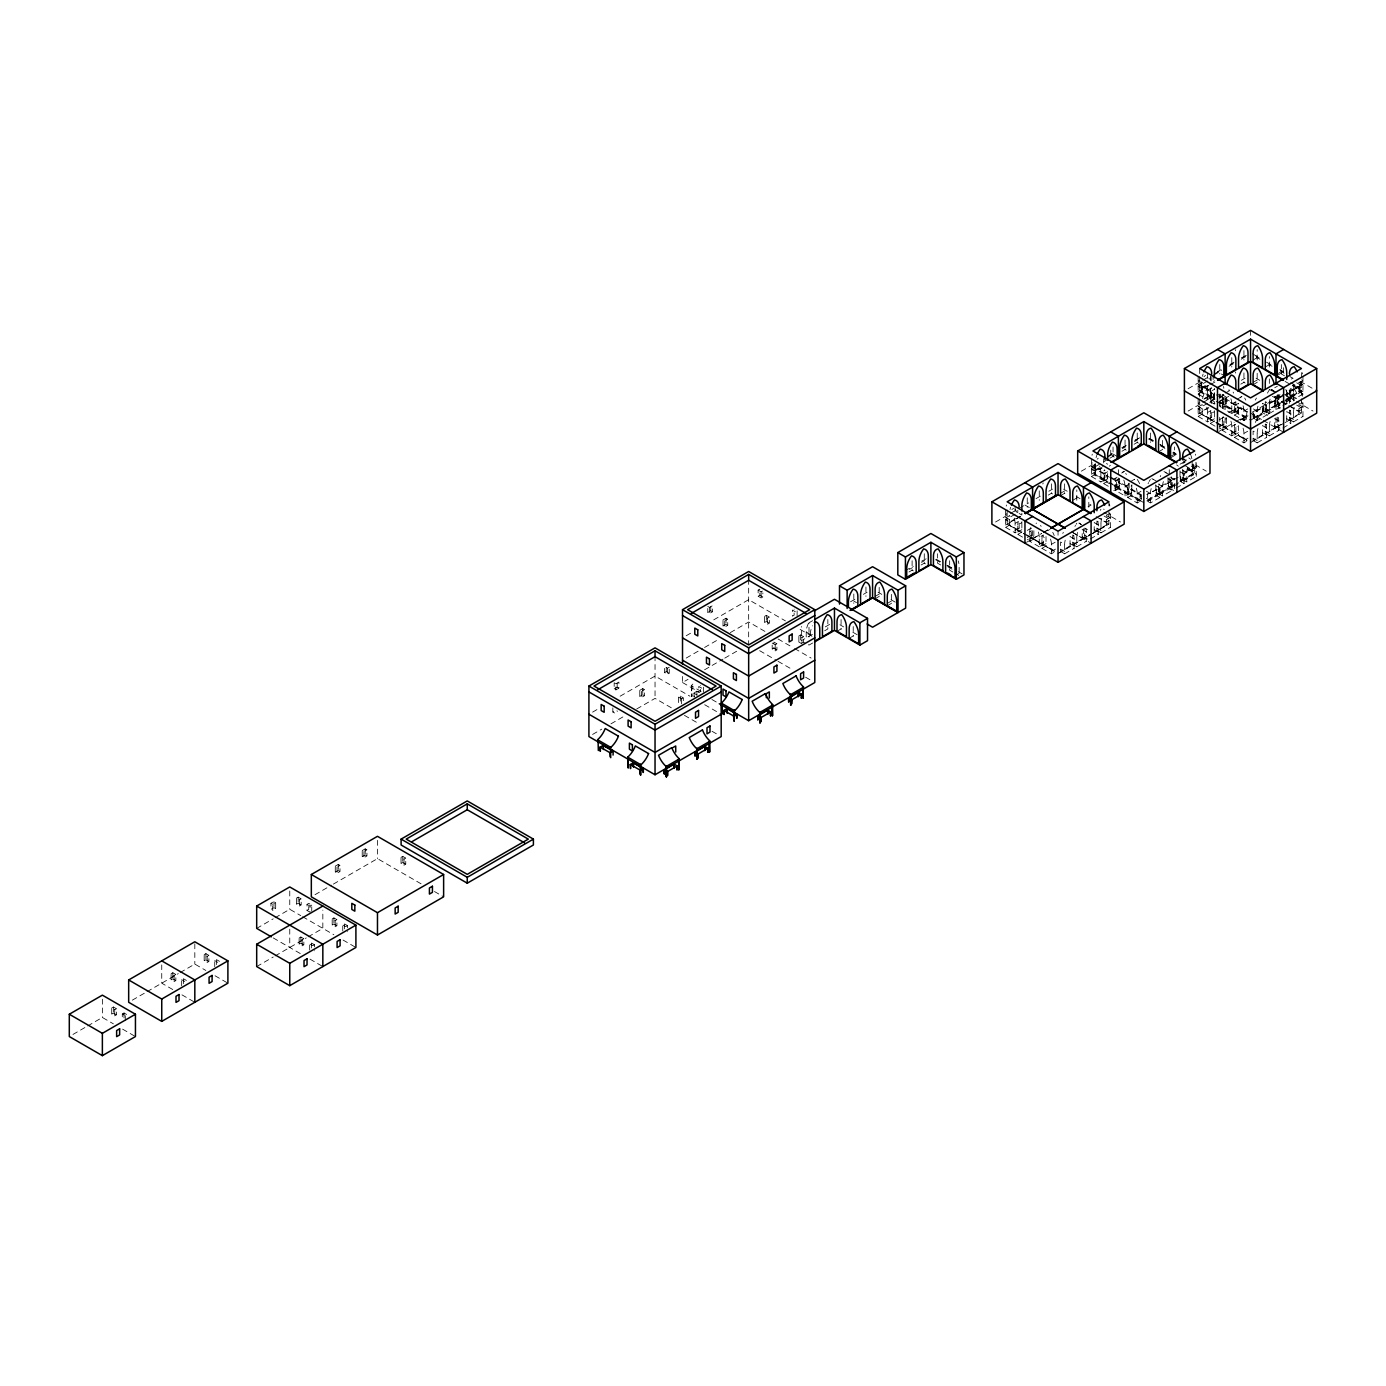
<?xml version="1.0" encoding="UTF-8"?>
<svg xmlns="http://www.w3.org/2000/svg" width="1386" height="1386" viewBox="0 0 1386 1386"><rect width="100%" height="100%" fill="white"/><g stroke="black" fill="none" stroke-linecap="round" stroke-linejoin="round"><path stroke-width="0.75" stroke-dasharray="5 3.75" d="M691.423 685.897L691.926 696.482L691.926 685.81M707.778 606.427L709.511 607.414L712.508 605.682L712.508 611.798L709.511 613.53L707.778 612.525L707.778 608.454M707.778 612.525L710.793 610.793L712.508 611.798M762.854 596.95L761.122 597.955L758.125 596.223L758.125 590.107L759.857 589.102L759.857 595.218L762.854 596.95L762.854 592.879M758.125 590.107L761.122 591.839L762.854 590.834M686.191 635.758L693.537 631.514M713.755 619.837L748.665 599.688L785.412 620.893M758.125 596.223L759.857 595.218M723.007 619.958L726.004 618.225L727.737 619.23L727.737 625.329L724.739 627.061L723.007 626.074L723.007 619.958L724.739 620.963L727.737 619.23M615.904 683.8L618.901 682.068L618.901 688.166L615.904 689.899L614.171 688.911L614.171 682.796L615.904 683.8L615.904 689.899M614.171 688.911L617.168 687.179L618.901 688.166M723.007 626.074L726.004 624.341L727.737 625.329M669.247 669.247L669.247 673.319L667.515 674.324L664.518 672.591L664.518 666.475L667.515 668.208L669.247 667.22M592.584 712.127L598.094 708.939M620.131 696.205L655.041 676.056L689.951 696.205M686.191 658.073L702.719 648.527M704.573 647.47L719.265 638.981M730.283 632.622L748.665 622.002L765.193 631.548M664.518 672.591L666.233 671.586L669.247 673.319M764.604 616.354L766.337 615.349L769.334 617.082L769.334 623.198L767.601 624.202L764.604 622.47L764.604 616.354L767.601 618.087L769.334 617.082M275.675 908.644L273.96 907.657L270.946 909.389L270.946 903.274L273.96 901.541L275.675 902.546L275.675 908.644L272.678 910.377L272.678 904.278L275.675 902.546M335.273 866.146L338.271 864.414L340.003 865.401L340.003 871.517L337.006 873.249L335.273 872.244L335.273 866.146L337.006 867.134L340.003 865.401M362.214 850.588L365.211 848.856L366.944 849.843L366.944 855.959L363.946 857.691L362.214 856.687L362.214 850.588L363.946 851.576L366.944 849.843M639.778 690.332L642.775 688.599L644.507 689.604L644.507 695.703L641.51 697.435L639.778 696.448L639.778 690.332L641.51 691.337L644.507 689.604M764.604 622.47L766.337 621.465L769.334 623.198M335.273 872.244L338.271 870.512L340.003 871.517M362.214 856.687L365.211 854.954L366.944 855.959M612.837 707.917L612.837 712.006L615.834 710.273L617.567 711.261M639.778 696.448L642.775 694.715L644.507 695.703M296.448 898.145L298.181 897.158L301.178 898.89L301.178 904.989L299.445 905.994L296.448 904.261L296.448 898.145L299.445 899.878L301.178 898.89M111.729 1008.003L113.461 1007.016L116.459 1008.748L116.459 1014.847L114.726 1015.851L111.729 1014.119L111.729 1008.003L114.726 1009.736L116.459 1008.748M171.102 973.717L172.834 972.729L175.849 974.462L175.849 980.578L174.116 981.565L171.102 979.833L171.102 973.717L174.116 975.467L175.849 974.462M204.175 954.625L205.908 953.637L208.905 955.37L208.905 961.468L207.19 962.473L204.175 960.741L204.175 954.625L207.19 956.357L208.905 955.37M1188.097 388.738L1200.952 381.306M1202.788 380.249L1208.297 377.061M1221.153 369.646L1217.48 371.76L1225.12 376.178M1230.352 364.345L1234.025 362.214M1241.371 357.969L1245.044 355.856M1214.69 373.683L1220.997 370.027M1229.85 364.916L1233.003 363.097M1242.012 357.9L1246.742 355.162M296.448 904.261L298.181 903.256L301.178 904.989M1213.876 375.034L1221.759 370.478M1229.035 366.268L1233.765 363.548M1241.198 359.251L1245.927 356.514M72.973 1034.441L85.828 1027.009M87.665 1025.952L102.373 1017.463L113.392 1023.838M132.346 1000.155L145.218 992.74M147.055 991.666L178.292 973.63M180.128 972.574L194.82 964.084L205.838 970.46M256.687 928.377L273.233 918.831M275.069 917.757L289.761 909.285L300.779 915.644M315.003 894.698L331.549 885.152M333.385 884.095L377.477 858.627L421.569 884.095M592.584 734.441L601.767 729.14M610.949 723.838L625.64 715.349M636.676 708.991L655.041 698.388L671.586 707.934M682.518 676.437L682.518 682.518L688.028 679.331M704.573 669.784L722.938 659.182M724.774 658.125L737.629 650.692M1207.622 380.994L1198.145 386.451L1202.216 388.808L1208.54 385.152M111.729 1014.119L113.461 1013.114L116.459 1014.847M171.102 979.833L172.834 978.845L175.849 980.578M204.175 960.741L205.908 959.736L208.905 961.468M1200.952 388.063L1207.258 384.424M307.016 904.365L310.014 906.097L310.014 912.213L307.016 910.481L307.016 904.365L308.731 903.377L311.746 905.11L311.746 911.208M1201.714 388.513L1211.173 383.038M1198.145 391.736L1208.765 385.62M1210.584 384.563L1216.024 381.41M1253.1 360.014L1257.171 357.657M122.297 1013.98L124.03 1012.975L127.027 1014.708L125.294 1015.713L122.297 1013.98L122.297 1020.096M181.67 985.81L181.67 979.694L183.402 978.707L186.4 980.439M214.743 966.718L214.743 960.602L216.476 959.614L219.473 961.347M310.014 906.097L311.746 905.11M1198.145 394.092L1202.216 391.736L1211.693 397.21L1207.622 399.549L1198.145 394.092L1198.145 377.027M1207.622 390.124L1211.693 387.768L1211.693 403.309L1207.622 400.97L1207.622 390.124A14.466 8.351 60 0 0 1206.738 384.823M307.016 910.481L308.731 909.476L308.731 903.377M401.022 857.362L402.754 856.357L405.751 858.09L405.751 864.206L404.019 865.193L401.022 863.461L401.022 857.362L404.019 859.095L405.751 858.09M680.318 696.101L680.318 702.217L678.586 703.222L678.586 697.106L680.318 696.101L683.315 697.834L683.315 703.949M812.646 620.685L809.008 622.782L809.008 636.988M1215.037 399.029L1210.307 401.749L1210.307 391.684L1214.379 389.327A14.466 8.351 60 0 1 1214.413 388.357M678.586 697.106L681.583 698.839L683.315 697.834M772.193 643.052L775.207 644.785L776.922 643.797L776.922 649.895L775.207 650.9L772.193 649.168L772.193 645.096M850.536 601.784L856.046 598.596M863.391 594.351L867.064 592.238M905.162 570.668L913.339 566.25M921.707 561.122L927.078 558.315M693.762 693.156L696.898 691.216L700.294 693.295M694.022 693.295L694.161 697.089L693.762 693.035L697.158 695.114M909.372 569.421L912.525 567.602M921.517 562.387L924.687 560.568M1204.243 398.977L1206.946 397.418A14.466 8.351 60 0 1 1209.476 401.507M1207.622 397.21L1211.693 394.854M401.022 863.461L402.754 862.473L405.751 864.206M772.193 649.168L773.925 648.163L776.922 649.895M1081.357 471.171L1092.376 464.795M1110.758 450.138L1110.758 454.192L1114.431 452.079M1121.776 447.834L1125.449 445.703M1134.649 440.401L1138.322 438.288M1107.951 456.098L1114.275 452.46M1123.128 447.349L1126.281 445.53M1135.273 440.332L1140.02 437.595M908.956 572.002L912.109 570.183L916.181 572.522M921.118 564.986L924.271 563.166L928.343 565.505M995.564 522.002L1008.419 514.587M1010.255 513.513L1017.601 509.286M1019.455 508.212L1028.637 502.91M1035.983 498.665L1041.492 495.495M1048.838 491.25L1052.511 489.119M1107.137 457.449L1113.46 453.811M1122.313 448.7L1125.467 446.881M1134.458 441.684L1137.611 439.864M798.873 635.966L800.606 634.961L803.603 636.694L803.603 642.809L800.606 641.077L798.873 642.065L798.873 635.966L801.87 637.699L803.603 636.694M1095.494 464.743L1091.423 467.099A14.466 8.351 60 0 1 1092.307 462.803M1188.097 411.07L1200.952 403.638M1202.788 402.581L1213.807 396.205M1241.371 380.301L1245.044 378.187M1210.307 398.77L1214.379 396.413M1265.262 367.03L1269.333 364.691M1099.306 464.327L1091.423 468.884L1095.494 471.24L1101.801 467.584M1108.315 459.13L1103.585 461.867L1107.657 464.206M1109.891 458.212L1113.045 456.392L1117.116 458.749M1121.898 451.282L1125.051 449.462L1129.122 451.819M1134.06 444.265L1137.213 442.446L1141.284 444.802M1214.379 398.77L1210.307 401.108L1215.037 403.846M1015.089 514.258L1005.63 519.715L1009.701 522.072L1016.007 518.433M1048.266 495.114L1051.42 493.277L1055.491 495.634M1207.622 403.309L1198.145 408.783L1202.216 411.122L1208.54 407.484M1225.467 393L1231.79 389.362M1240.782 384.165L1243.935 382.345L1248.006 384.684M1219.784 397.141L1223.838 394.802L1223.838 404.227L1219.784 406.583L1219.784 397.141A14.466 8.351 60 0 0 1219.628 395.097M875.12 596.396L879.192 594.04M1094.212 470.495L1100.536 466.857M1094.975 470.945L1102.875 466.389M812.404 634.338L801.385 640.696L801.385 626.489M825.276 626.905L830.786 623.717M875.12 598.752L879.192 596.396L879.192 586.971M1091.423 474.168L1102.026 468.052M1231.79 413.513L1222.313 408.038L1222.313 398.614L1226.385 396.257L1226.385 405.7L1235.862 411.157L1235.862 401.732L1231.79 404.071L1231.79 413.513L1235.862 411.157M1014.413 519.819L1007.154 524.012L1021.69 532.519M1016.233 518.762L1023.509 514.57M1219.108 401.368L1223.838 398.648L1219.784 396.292L1219.784 393.936L1223.838 396.292M1005.63 525.017L1014.413 519.923M1016.233 518.884L1023.509 514.691M1060.567 493.277L1064.639 490.939M1198.145 414.067L1208.765 407.813M1219.663 401.645L1228.758 396.275M1253.1 382.345L1257.171 379.989M1091.423 459.459L1091.423 476.524L1095.494 474.168L1104.954 479.643L1104.954 470.2A14.466 8.351 60 0 0 1104.919 469.196M824.687 630.769L827.84 628.949L827.84 619.525M1235.342 404.989L1225.12 399.965L1235.342 404.989L1235.342 411.451M1005.63 510.291L1005.63 527.356L1009.701 525.017L1019.16 530.474L1019.16 521.049L1015.089 523.388L1015.089 532.83L1019.16 530.474M1060.567 495.634L1064.639 493.277L1067.792 495.114M1104.954 479.643L1100.882 481.981L1100.882 472.557L1104.954 470.2M1198.145 399.341L1198.145 416.424L1202.216 414.067L1211.693 419.525L1211.693 410.1L1207.622 412.456L1207.622 421.881L1211.693 419.525M1253.1 384.684L1257.171 382.345L1257.171 372.903M1219.784 404.227L1223.838 401.871M299.116 938.01L300.849 937.005L303.846 938.738L303.846 944.854L302.131 945.841L299.116 944.109L299.116 938.01L302.131 939.743L303.846 938.738M332.19 918.918L333.922 917.913L336.919 919.646L336.919 925.761L335.187 926.749L332.19 925.016L332.19 918.918L335.187 920.65L336.919 919.646M1108.315 486.278L1103.585 483.541L1104.451 473.458L1104.451 479.92M1107.657 471.76L1103.585 474.116A14.466 8.351 60 0 1 1104.469 469.819M1222.313 405.7L1226.385 403.343M1277.268 373.96L1281.34 371.621M812.646 643L809.008 645.096L804.434 642.463M1022.522 537.11L1017.792 534.372L1017.792 524.947L1021.863 522.591A14.466 8.351 60 0 1 1021.898 521.638M1215.037 426.16L1210.307 423.44L1210.307 413.998L1214.379 411.659A14.466 8.351 60 0 1 1214.413 410.689M1222.071 407.311L1225.12 405.544M1277.528 375.294L1283.627 371.76L1279.954 369.646M1237.248 399.151L1241.319 396.812M1222.313 408.038L1226.385 405.7M1109.528 483.749L1106.374 481.93L1107.137 475.017L1107.137 481.479M837.005 631.288L841.077 628.949L844.23 630.769M256.687 966.562L273.233 957.016M275.069 955.959L306.289 937.924M308.125 936.849L322.834 928.377L322.834 910.1M1100.882 479.643L1104.954 477.286M887.283 603.412L891.354 601.056M1015.089 530.474L1019.16 528.118M299.116 944.109L300.849 943.121L303.846 944.854M332.19 925.016L333.922 924.029L336.919 925.761M1207.622 419.525L1211.693 417.186M887.283 605.769L891.354 603.412L891.354 593.988M1103.585 481.185L1107.657 478.846M1017.792 532.033L1021.863 529.677M1072.729 500.311L1076.801 497.955M1210.307 421.084L1214.379 418.728M1103.585 483.541L1107.657 481.185L1112.386 483.922M1121.672 473.042L1124.392 471.465A14.466 8.351 60 0 0 1121.361 473.146M1158.523 451.819L1162.594 449.462L1162.594 440.038M1237.282 406.982L1247.504 412.006L1237.282 406.982L1237.282 413.444L1246.742 418.918L1246.742 412.456M1017.792 534.372L1021.863 532.033L1021.863 522.591M1114.396 478.794L1117.116 477.217M1210.307 423.44L1214.379 421.084L1214.379 411.659M1231.79 411.157L1235.862 408.801M309.684 950.086L309.684 943.987L311.417 942.982L314.414 944.715L314.414 950.831M342.758 930.994L342.758 924.895L344.49 923.89L347.488 925.623L347.488 931.738M1027.251 530.422L1031.323 528.066L1031.323 537.491L1027.251 539.847M1219.784 419.473L1223.838 417.117L1223.838 426.541L1219.784 428.898L1219.784 419.473A14.466 8.351 60 0 0 1219.628 417.429M1274.722 387.751L1277.442 386.174M1129.088 483.142A14.466 8.351 60 0 1 1129.122 484.164L1129.122 493.589L1125.051 495.945L1115.591 490.471L1115.591 481.046L1119.663 478.69A14.466 8.351 60 0 1 1119.697 477.72M1234.476 412.716L1238.547 410.36M314.414 944.715L312.682 945.72L309.684 943.987M347.488 925.623L345.755 926.628L342.758 924.895M1039.257 546.777L1029.798 541.32L1029.798 531.877L1033.869 529.539L1033.869 538.963L1043.329 544.421L1043.329 534.996L1039.257 537.352L1039.257 546.777L1043.329 544.421M1231.79 435.828L1231.79 426.403L1235.862 424.047L1235.862 433.489L1231.79 435.828L1222.313 430.37L1222.313 420.946L1226.385 418.589A14.466 8.351 60 0 1 1226.419 417.619M955.058 575.64L959.129 573.284M1234.476 415.072L1238.547 412.716L1248.006 418.174L1243.935 420.53L1234.476 415.072L1234.58 405.422M1128.62 493.884L1128.62 487.422L1119.143 481.947L1118.381 482.397L1127.857 487.855L1127.857 494.317L1118.381 488.86L1118.381 477.824M849.15 638.322L853.222 635.966L856.375 637.785M1114.396 485.88L1117.116 484.303M1243.935 420.53L1243.935 411.105L1248.006 408.749M1027.251 537.491L1031.323 535.135M1219.784 426.541L1223.838 424.203M1114.396 488.219L1117.116 486.659L1117.116 479.002M1115.591 488.132L1119.663 485.776M1170.546 456.392L1174.6 454.054L1174.6 446.968M1274.722 397.176L1278.793 394.819M1029.798 538.963L1033.869 536.607M1113.807 490.627L1118.381 487.976M1170.789 457.726L1176.905 454.192L1173.232 452.079M1222.313 428.014L1226.385 425.675M1277.268 396.292L1279.988 394.733M1115.591 490.471L1119.663 488.132L1129.122 493.589M1130.508 481.583L1134.58 479.244A14.466 8.351 60 0 0 1134.025 479.66M1032.587 538.704L1041.683 533.454M1043.485 532.397L1050.761 528.205M1026.489 542.342L1041.683 533.575M1043.485 532.519L1050.761 528.326M1088.045 506.791L1091.094 505.041L1087.421 502.91M1219.004 431.392L1234.198 422.505M1236.017 421.569L1246.915 415.159M1252.372 412.127L1283.627 394.092M1029.798 541.32L1033.869 538.963M1253.602 418.468L1253.602 412.006L1263.841 406.982L1263.841 413.444L1254.382 418.918L1254.382 412.456L1263.841 406.982M1257.171 420.53L1257.171 411.105L1253.1 408.749L1253.1 418.174L1257.171 420.53L1266.631 415.072L1266.527 405.422L1276.004 399.965L1265.764 404.989L1265.764 411.451M1284.094 394.421L1277.771 398.059L1277.771 404.521M1125.051 495.945L1125.051 486.503L1129.122 484.164M1222.313 430.37L1226.385 428.014L1235.862 433.489M1240.574 419.958L1243.277 418.381A14.466 8.351 60 0 1 1245.252 421.413M1279.988 397.072L1277.268 398.648L1280.421 400.467M1298.232 386.659A14.466 8.351 60 0 0 1293.502 393.884L1289.43 396.24A14.466 8.351 60 0 1 1294.16 389.016L1298.232 386.659A14.466 8.351 60 0 1 1302.649 396.24M1243.935 418.174L1248.006 415.835M1298.89 386.451L1302.961 384.095M1283.28 395.772L1278.533 398.492L1278.533 404.955L1283.28 402.235M1284.857 394.854L1288.01 393.035L1288.01 399.497L1284.857 401.316M1137.213 502.962L1137.213 493.52L1141.284 491.181L1141.284 500.606L1137.213 502.962L1127.754 497.487L1127.754 488.063L1131.825 485.706A14.466 8.351 60 0 1 1131.86 484.753M1041.96 548.336L1046.014 545.98L1055.491 551.455L1051.42 553.794L1041.96 548.336L1041.96 538.911L1044.663 537.335M1234.476 437.387L1238.547 435.031L1248.006 440.505L1243.935 442.844L1234.476 437.387L1234.476 427.962L1237.196 426.386M1253.1 418.174L1262.559 412.716L1266.631 415.072M1265.262 411.157L1269.333 413.513L1269.333 404.071L1265.262 401.732L1265.262 411.157L1274.722 405.7L1278.793 408.038L1278.793 398.614A14.466 8.351 -60 0 0 1278.221 395.062M1279.988 396.361L1277.268 394.802L1277.268 404.227L1283.575 400.589M1302.961 394.092L1298.89 391.736L1289.43 397.21L1293.502 399.549L1302.961 394.092L1302.961 377.027M1130.543 489.414L1140.02 494.871L1140.02 501.334L1130.543 495.876L1131.305 488.981L1140.782 494.438L1140.782 500.9M1284.094 400.883L1250.553 420.235L1216.024 400.294M1285.082 400.294L1301.437 390.852M1125.051 493.589L1129.122 491.233M1266.527 411.885L1276.004 406.427M1290.695 397.938L1300.172 392.481L1300.172 381.6L1299.41 392.03M1039.257 544.421L1043.329 542.082M1231.79 433.489L1235.862 431.133M1286.728 401.749L1290.799 399.411M1180.006 464.206L1184.077 461.867L1184.077 459.511M1127.754 495.149L1131.825 492.792M1182.691 463.426L1185.411 461.85M1269.333 413.513L1278.793 408.038M1282.916 405.665L1290.799 401.108L1286.728 398.77M1281.998 401.368L1286.728 404.106L1289.448 402.546M1041.96 545.98L1046.014 543.624M1234.476 435.031L1238.547 432.692M1127.754 497.487L1131.825 495.149L1141.284 500.606M1051.42 553.794L1051.42 544.369L1055.491 542.013M1243.935 442.844L1243.935 433.42L1248.006 431.081M1157.102 489.414L1146.88 494.438L1157.102 489.414L1157.102 495.876L1147.643 501.334L1147.643 494.871M1169.264 477.824L1169.264 488.86L1159.805 494.317L1159.805 487.855L1169.264 482.397L1168.502 481.947L1159.043 487.422L1159.043 493.884M1174.202 478.672L1171.049 480.492L1171.049 486.954M1137.213 500.606L1141.284 498.25M1192.168 468.884L1196.239 466.528M1178.117 477.286L1171.811 480.925L1171.811 487.387L1178.117 483.749M1051.42 551.455L1055.491 549.099M1106.357 519.715L1110.429 517.376M1243.935 440.505L1248.006 438.149M1298.89 408.783L1302.961 406.427M1159.909 497.487L1155.837 495.149L1146.378 500.606L1150.449 502.962L1159.909 497.487L1159.909 488.063A14.466 8.351 -60 0 0 1159.025 483.783M1158.523 485.932L1158.523 493.589L1168 488.132L1172.071 490.471L1172.071 481.046A14.466 8.351 -60 0 0 1171.187 476.749M1170.546 479.002L1170.546 486.659L1175.276 483.922M1182.726 469.196A14.466 8.351 -60 0 0 1182.691 470.2L1182.691 479.643L1192.168 474.168L1196.239 476.524L1196.239 459.459M1146.88 500.9L1178.36 482.726M1180.162 481.687L1194.697 473.284L1194.697 465.176M1060.567 551.455L1064.639 553.794L1064.639 544.369L1060.567 542.013L1060.567 551.455L1070.044 545.98L1074.115 548.336L1074.115 538.911A14.466 8.351 -60 0 0 1073.544 535.36M1072.729 544.421L1076.801 546.777L1076.801 537.352L1072.729 534.996L1072.729 544.421L1082.189 538.963L1086.26 541.32L1086.26 531.877A14.466 8.351 -60 0 0 1085.706 528.326M1087.456 529.625L1084.736 528.066L1084.736 537.491L1091.042 533.853M1096.898 530.474L1100.969 532.83L1100.969 523.388L1096.898 521.049L1096.898 530.474L1106.357 525.017L1110.429 527.356L1110.429 510.291M1058.038 553.378L1090.73 534.494M1092.549 533.454L1108.904 524.012L1108.904 507.9M1253.1 440.505L1257.171 442.844L1257.171 433.42L1253.1 431.081L1253.1 440.505L1262.559 435.031L1266.631 437.387L1266.631 427.962A14.466 8.351 -60 0 0 1266.076 424.411M1265.262 433.489L1269.333 435.828L1269.333 426.403L1265.262 424.047L1265.262 433.489L1274.722 428.014L1278.793 430.37L1278.793 420.946A14.466 8.351 -60 0 0 1278.221 417.394M1277.268 417.117L1277.268 426.541L1283.575 422.903M1289.43 419.525L1293.502 421.881L1293.502 412.456L1289.43 410.1L1289.43 419.525L1298.89 414.067L1302.961 416.424L1302.961 399.341M1058.038 553.499L1090.73 534.615M1092.549 533.575L1108.904 524.133M1250.553 442.567L1283.263 423.562M1285.082 422.626L1301.437 413.063M1158.523 493.589L1162.594 495.945L1172.071 490.471M1176.194 488.097L1184.077 483.541L1184.077 474.116A14.466 8.351 -60 0 0 1183.194 469.819M1182.691 479.643L1186.763 481.981L1196.239 476.524M1064.639 553.794L1074.115 548.336M1076.801 546.777L1086.26 541.32M1090.384 538.929L1098.266 534.372L1098.266 524.947A14.466 8.351 -60 0 0 1097.712 521.396M1100.969 532.83L1110.429 527.356M1257.171 442.844L1266.631 437.387M1269.333 435.828L1278.793 430.37M1282.916 427.997L1290.799 423.44L1290.799 413.998A14.466 8.351 -60 0 0 1290.227 410.464M1293.502 421.881L1302.961 416.424M1252.39 353.725L1259.735 357.969M1300.172 381.306L1316.7 390.852M1255.959 356.081L1259.112 357.9M1266.527 362.196L1271.257 364.916M1280.11 370.027L1283.28 371.846M1256.773 357.432L1259.926 359.251M1268.918 364.449L1272.071 366.268M1280.924 371.379L1284.094 373.198M1289.933 376.576L1293.086 378.413M1284.493 375.797L1281.34 373.96L1281.34 364.535M1296.655 382.813L1302.961 386.451L1298.89 388.808L1292.584 385.152M1290.695 382.605L1300.172 388.063M1293.086 384.875L1299.41 388.513M1285.082 381.41L1290.539 384.563M1292.358 385.62L1302.961 391.736M1293.502 400.97L1293.502 390.124L1289.43 387.768L1289.43 403.309M1288.01 393.035L1287.247 392.584L1287.247 399.047M1289.43 394.854L1293.502 397.21M1256.062 378.187L1259.735 380.301M1285.463 395.149L1294.645 400.45M1296.482 401.524L1313.027 411.07M1286.728 396.413L1290.799 398.77M1271.967 389.795L1276.038 392.134M1271.343 389.812L1274.063 391.389M1269.333 389.362L1272.487 391.181M1286.069 399.029L1290.799 401.749L1290.695 391.476L1300.172 386.018L1289.933 391.043L1289.933 397.505M1296.655 405.128L1302.961 408.783L1298.89 411.122L1289.43 405.665M1278.793 398.614L1274.722 396.257L1274.722 405.7M1272.365 396.275L1279.624 400.589M1281.444 401.524L1286.901 404.799M1288.72 405.717L1302.961 414.067M1277.268 401.871L1279.988 403.447M1277.268 404.227L1279.988 405.786M1274.722 403.343L1278.793 405.7M1276.004 405.544L1280.577 408.194M1290.799 413.998L1286.728 411.659L1286.728 421.084L1290.799 423.44M1289.43 417.186L1293.502 419.525M1286.728 418.728L1290.799 421.084M1265.262 408.801L1269.333 411.157M1262.559 410.36L1266.631 412.716M1278.793 420.946L1274.722 418.589L1274.722 428.014M1277.268 424.203L1279.988 425.762M1226.385 397.176L1222.313 394.819L1222.313 392.481M1277.268 426.541L1279.988 428.118M1274.722 425.675L1278.793 428.014M1217.48 394.092L1246.915 411.088M1250.553 413.063L1261.468 419.473M1263.27 420.408L1283.627 432.276M1220.182 396.24L1223.336 398.059L1223.336 404.521M1202.892 386.659L1206.946 389.016A14.466 8.351 -60 0 1 1211.693 396.24L1207.622 393.884A14.466 8.351 -60 0 0 1202.892 386.659A14.466 8.351 -60 0 0 1198.717 395.149M1198.145 384.095L1202.216 386.451M1253.1 415.835L1257.171 418.174M1216.267 394.854L1222.573 398.492L1222.573 404.955L1216.267 401.316M1266.631 427.962L1262.559 425.606L1262.559 435.031M1219.108 401.49L1223.838 404.227M1199.687 390.852L1214.223 399.255M1225.12 406.427L1234.58 411.885M1210.307 399.411L1214.379 401.749M1265.262 431.133L1269.333 433.489M1211.676 402.546L1214.379 404.106L1214.379 389.327M1262.559 432.692L1266.631 435.031M1198.145 406.427L1202.216 408.783M1253.1 438.149L1257.171 440.505M1219.108 423.821L1223.838 426.541M1199.687 413.063L1214.223 421.465M1216.024 422.505L1246.915 440.35M1214.223 421.569L1199.687 413.184L1199.687 398.977M1216.024 422.626L1246.915 440.453M1198.145 416.424L1207.622 421.881M1149.341 438.288L1153.013 440.401M1160.359 444.646L1165.869 447.834M1195.269 464.795L1206.288 471.171M1149.219 438.513L1153.949 441.233M1159.805 444.611L1166.111 448.267M1173.388 452.46L1176.541 454.279M1148.457 438.946L1153.187 441.684M1160.619 445.963L1165.349 448.7M1172.625 452.91L1175.778 454.729M1183.211 459.009L1186.364 460.828M1192.168 464.743L1196.239 467.099A14.466 8.351 -60 0 0 1195.356 462.803M1191.492 466.146L1196.239 468.884L1192.168 471.24L1187.438 468.503M1185.55 465.939L1193.433 470.495M1187.941 468.208L1192.67 470.945M1187.438 469.092L1196.239 474.168M1182.691 470.2L1186.763 472.557L1186.763 481.981M1179.971 470.79A14.466 8.351 -60 0 1 1180.006 471.76L1184.077 474.116M1182.691 477.286L1186.763 479.643M1180.006 478.846L1184.077 481.185M1165.228 472.21L1169.299 474.566M1184.077 483.541L1180.006 481.185L1180.006 471.76M1170.546 477.217L1174.6 479.573L1174.6 488.998L1170.546 486.659M1167.965 477.72A14.466 8.351 -60 0 1 1168 478.69L1172.071 481.046M1170.546 484.303L1174.6 486.659M1113.045 454.054L1117.116 456.392M1168 485.776L1172.071 488.132M1110.758 454.192L1113.807 455.959M1169.264 487.976L1176.905 492.376M1153.065 479.244L1157.137 481.583M1158.523 484.164L1162.594 486.503L1162.594 495.945M1155.803 484.753A14.466 8.351 -60 0 1 1155.837 485.706L1159.909 488.063M1158.523 491.233L1162.594 493.589M1155.837 492.792L1159.909 495.149M1146.378 491.181L1150.449 493.52L1150.449 502.962M1104.451 473.458L1094.212 468.451L1103.689 473.908M1110.29 476.836L1116.614 480.492L1116.614 486.954M1091.423 466.528L1095.494 468.884M1146.378 498.25L1150.449 500.606M1106.374 475.467L1109.528 477.286M1111.104 478.187L1115.851 480.925L1115.851 487.387L1111.104 484.65M1113.963 484.84L1117.116 486.659M1143.831 502.668L1092.948 473.284L1092.948 463.149M1103.689 480.37L1094.212 474.913L1094.212 464.033M1091.423 476.524L1100.882 481.981M1063.547 489.119L1067.22 491.25M1076.402 496.552L1080.075 498.665M1103.966 512.456L1120.494 522.002M1104.122 516.077L1110.429 519.715L1106.357 522.072L1100.051 518.433M1096.187 516.666L1110.429 525.017M1098.266 524.947L1094.212 522.591L1094.212 532.033L1098.266 534.372M1096.898 528.118L1100.969 530.474M1094.212 529.677L1098.266 532.033M1078.828 523.094L1081.53 524.653M1086.26 531.877L1082.189 529.539L1082.189 538.963M1084.736 535.135L1087.456 536.711M1084.736 537.491L1087.456 539.067M1082.189 536.607L1086.26 538.963M1083.471 538.704L1070.754 531.358L1091.094 543.225M1024.964 505.041L1029.538 507.674M1074.115 538.911L1070.044 536.555L1070.044 545.98M1072.729 542.082L1076.801 544.421M1019.143 513.478L1021.863 515.055L1021.863 512.699M1070.044 543.624L1074.115 545.98M1005.63 517.376L1009.701 519.715M1060.567 549.099L1064.639 551.455M1026.593 534.753L1031.323 537.491M1021.69 532.397L1007.154 524.012L1007.154 509.927M1023.509 533.454L1054.399 551.281L1023.509 533.575M1005.63 527.356L1015.089 532.83M947.418 565.367L956.6 570.668M958.454 571.725L962.127 573.856M936.278 559.216L941.007 561.954M946.863 565.332L953.17 568.97M935.515 559.667L940.245 562.387M947.678 566.683L952.407 569.421M940.661 564.986L937.508 563.166L937.508 553.724M952.823 572.002L949.653 570.183L949.653 560.741M954.4 572.903L959.129 575.64L959.129 566.216A14.466 8.351 60 0 0 958.246 560.914M878.083 592.238L881.756 594.351M890.955 599.653L898.301 603.898M853.811 601.056L856.513 602.633M839.968 624.791L843.641 626.905M852.823 632.207L860.169 636.451M795.391 611.798L792.394 610.065L792.394 616.181L794.126 615.176L794.126 609.078M808.419 623.405A14.466 8.351 -60 0 0 806.219 631.999L810.29 634.355L810.29 637.889M800.103 629.383L814.795 637.872M798.873 642.065L801.87 643.797L801.87 637.699M778.048 638.981L792.757 647.47M794.594 648.527L811.122 658.073M776.922 643.797L773.925 642.065L773.925 648.163M759.684 650.692L776.212 660.238M778.048 661.313L792.757 669.784M805.612 677.217L811.122 680.405M701.784 688.184L698.787 686.451L698.787 692.55L700.502 691.562L700.502 685.446M701.108 691.441L691.198 685.706A17.706 10.222 -60 0 0 694.23 682.484M682.518 682.518L699.046 692.064M711.919 699.497L717.428 702.667M704.66 704.694L721.188 714.24M684.441 715.349L699.133 723.838M712.006 731.271L717.515 734.441M612.837 712.006L614.57 712.993M434.442 891.51L443.624 896.829M302.616 916.7L333.853 934.736M343.035 940.037L355.907 947.47M270.946 903.274L272.678 904.278M273.233 937.924L300.779 953.828M309.979 959.129L322.834 966.562M214.743 960.602L217.741 962.334M215.038 975.761L227.893 983.176M181.67 979.694L184.684 981.427M172.765 989.552L161.746 983.176L161.746 964.916M181.964 994.853L194.82 1002.286M122.574 1029.14L135.447 1036.555M1301.437 372.591L1301.437 413.184M1298.89 391.736L1298.89 382.311L1302.961 384.667A14.466 8.351 -60 0 0 1301.697 379.712M1298.89 414.067L1298.89 404.643L1302.961 406.982A14.466 8.351 -60 0 0 1301.697 402.027M1286.728 404.106L1286.728 389.327L1290.799 391.684A14.466 8.351 -60 0 0 1290.227 388.132A14.466 8.351 60 0 1 1290.799 392.325L1286.728 394.681A14.466 8.351 60 0 0 1285.844 389.379M1283.627 367.706L1283.627 375.831M1276.004 397.435L1276.004 409.598M1276.004 417.723L1276.004 427.876M1275.241 399.532L1275.241 405.994M1269.333 367.03L1269.333 357.605A14.466 8.351 60 0 1 1269.368 356.635M1269.333 383.472L1269.333 379.937A14.466 8.351 60 0 1 1269.368 378.967M1263.079 406.548L1263.079 413.011M1262.559 412.716L1262.559 403.291L1266.631 405.63A14.466 8.351 -60 0 0 1266.076 402.079M1257.171 360.014L1257.171 350.589A14.466 8.351 60 0 1 1257.206 349.618M1250.553 330.353L1250.553 338.461M1243.935 350.589L1243.935 360.014M1243.935 372.903L1243.935 382.345M1238.547 412.716L1238.547 403.291L1234.476 405.63A14.466 8.351 60 0 1 1235.047 402.079M1238.547 425.606L1238.547 435.031M1238.044 406.548L1238.044 413.011M1231.79 357.605L1231.79 367.03M1226.385 418.589L1226.385 428.014M1225.882 399.532L1225.882 405.994M1225.12 397.435L1225.12 409.598M1225.12 417.723L1225.12 427.876M1219.784 364.535L1219.784 373.96M1213.876 399.047L1213.876 392.584L1213.114 399.497M1213.114 374.584L1213.114 381.046M1211.173 376.576L1211.173 380.89M1211.173 397.505L1211.173 391.043L1201.714 385.568L1200.952 386.018L1210.411 391.476L1210.411 397.938L1200.952 392.481L1200.952 381.6M1210.411 376.143L1210.411 380.457M1207.622 373.336L1207.622 378.638M1202.216 391.736L1202.216 382.311L1198.145 384.667A14.466 8.351 60 0 1 1199.029 380.37M1202.216 414.067L1202.216 404.643L1198.145 406.982A14.466 8.351 60 0 1 1199.029 402.702M1201.714 382.051L1201.714 392.03M1199.687 368.537L1199.687 374.618M1199.687 376.645L1199.687 396.95M1193.433 464.033L1193.433 474.913L1183.973 480.37L1183.973 473.908L1193.433 468.451L1192.67 468L1183.211 473.458L1183.211 479.92M1192.67 464.483L1192.67 474.462M1192.168 461.798L1192.168 474.168M1183.973 458.575L1183.973 462.889M1181.27 481.93L1180.508 475.017L1180.508 481.479M1169.264 469.715L1169.264 475.796M1168.502 481.947L1168.502 488.409M1168 478.69L1168 488.132M1156.34 488.981L1156.34 495.443M1155.837 485.706L1155.837 495.149M1150.449 433.021L1150.449 442.446M1137.213 433.021L1137.213 442.446M1131.825 485.706L1131.825 495.149M1131.305 488.981L1131.305 495.443M1125.051 440.038L1125.051 449.462M1119.663 478.69L1119.663 488.132M1119.143 481.947L1119.143 488.409M1118.381 469.715L1118.381 475.796M1113.045 446.968L1113.045 456.392M1108.904 501.801L1108.904 505.855M1107.657 473.527L1107.657 481.185M1106.357 525.017L1106.357 515.575L1110.429 517.931A14.466 8.351 -60 0 0 1109.181 512.976M1103.689 458.575L1103.689 462.889M1095.494 463.565L1095.494 474.168M1094.975 464.483L1094.975 474.462M1088.807 507.241L1088.807 497.799A14.466 8.351 60 0 1 1088.842 496.846M1083.471 528.672L1083.471 538.808M1076.801 500.311L1076.801 490.869A14.466 8.351 60 0 1 1076.835 489.916M1064.639 483.853L1064.639 493.277M1058.038 531.185L1058.038 535.239M1051.42 483.853L1051.42 493.277M1046.014 536.555L1046.014 545.98M1039.257 490.869L1039.257 500.311M1032.587 530.699L1032.587 538.808M1027.251 497.799L1027.251 507.241M1017.792 510.343L1017.792 512.699M1015.089 506.6L1015.089 511.902M1009.701 525.017L1009.701 515.575L1005.63 517.931A14.466 8.351 60 0 1 1006.513 513.652M924.271 553.724L924.271 563.166M912.109 560.741L912.109 570.183M865.955 586.971L865.955 596.396M853.811 593.988L853.811 603.412M853.222 626.541L853.222 635.966M841.077 619.525L841.077 628.949M806.219 631.999L806.219 639.085M800.606 634.961L800.606 641.077M797.123 610.81L797.123 616.909M775.207 644.785L775.207 650.9M767.601 618.087L767.601 624.202M766.337 615.349L766.337 621.465M761.122 591.839L761.122 597.955M748.665 579.383L748.665 644.334M726.004 618.225L726.004 624.341M724.739 620.963L724.739 627.061M710.793 606.721L710.793 610.793M709.511 607.414L709.511 613.53M703.516 687.179L703.516 693.295M696.898 691.216L696.898 695.218M691.683 685.672L691.683 696.621M681.583 698.839L681.583 704.954M667.515 668.208L667.515 674.324M666.233 667.515L666.233 671.586M655.041 655.769L655.041 698.388M642.775 688.599L642.775 694.715M641.51 691.337L641.51 697.435M617.168 683.107L617.168 687.179M404.019 859.095L404.019 865.193M402.754 856.357L402.754 862.473M377.477 840.366L377.477 858.627M365.211 848.856L365.211 854.954M363.946 851.576L363.946 857.691M344.49 923.89L344.49 930.006M338.271 864.414L338.271 870.512M337.006 867.134L337.006 873.249M335.187 920.65L335.187 926.749M333.922 917.913L333.922 924.029M311.417 942.982L311.417 949.098M302.131 939.743L302.131 945.841M300.849 937.005L300.849 943.121M299.445 899.878L299.445 905.994M298.181 897.158L298.181 903.256M289.761 891.007L289.761 909.285M289.761 929.192L289.761 947.47M273.96 901.541L273.96 907.657M216.476 959.614L216.476 965.713M207.19 956.357L207.19 962.473M205.908 953.637L205.908 959.736M194.82 943.797L194.82 964.084M183.402 978.707L183.402 984.805M174.116 975.467L174.116 981.565M172.834 972.729L172.834 978.845M125.294 1015.713L125.294 1021.828M124.03 1012.975L124.03 1019.091M114.726 1009.736L114.726 1015.851M113.461 1007.016L113.461 1013.114M102.373 999.202L102.373 1017.463M1296.69 398.579A14.466 8.351 -60 0 0 1294.16 397.418A14.466 8.351 -60 0 0 1291.631 401.507M1293.502 412.456A14.466 8.351 -60 0 1 1294.385 407.155M1294.16 389.016A14.466 8.351 60 0 1 1298.006 396.396M1279.469 408.524A14.466 8.351 -60 0 1 1280.023 407.449M1235.359 373.077A14.466 8.351 -60 0 1 1235.74 371.968M1257.171 433.42A14.466 8.351 -60 0 1 1258.055 428.118M1255.3 422.47A14.466 8.351 -60 0 1 1257.83 418.381A14.466 8.351 -60 0 1 1259.805 419.126M1234.476 427.962A14.466 8.351 60 0 1 1235.047 424.411M1240.245 420.062A14.466 8.351 60 0 1 1243.277 418.381M1243.069 428.118A14.466 8.351 60 0 1 1243.935 433.42M1269.333 426.403A14.466 8.351 -60 0 1 1270.217 421.101M1267.462 415.454A14.466 8.351 -60 0 1 1269.992 411.365A14.466 8.351 -60 0 1 1272.521 412.543M1228.602 412.543A14.466 8.351 60 0 1 1231.114 411.365A14.466 8.351 60 0 1 1233.644 415.454M1222.313 420.946A14.466 8.351 60 0 1 1223.197 416.649M1230.907 421.101A14.466 8.351 60 0 1 1231.79 426.403M1202.546 398.579A14.466 8.351 -60 0 1 1206.946 389.016M1203.932 399.099A14.466 8.351 60 0 1 1206.946 397.418M1206.738 407.155A14.466 8.351 60 0 1 1207.622 412.456M1214.517 392.636A14.466 8.351 -60 0 0 1214.379 394.681L1210.307 392.325A14.466 8.351 -60 0 1 1210.879 388.132A14.466 8.351 60 0 0 1210.307 391.684M1213.686 381.618A14.466 8.351 -60 0 1 1214.344 380.613M1223.526 386.469A14.466 8.351 -60 0 1 1223.803 388.253M1219.819 405.405A14.466 8.351 60 0 1 1221.083 407.449M1210.307 413.998A14.466 8.351 60 0 1 1210.879 410.464M1293.502 390.124A14.466 8.351 -60 0 1 1294.385 384.823M1291.631 379.175A14.466 8.351 -60 0 1 1292.185 378.101M1302.39 372.817A14.466 8.351 60 0 1 1302.649 373.908M1257.171 411.105A14.466 8.351 -60 0 1 1258.055 405.786M1255.3 400.156A14.466 8.351 -60 0 1 1256.478 398.042M1240.245 397.747A14.466 8.351 60 0 1 1241.925 396.465M1243.069 405.786A14.466 8.351 60 0 1 1243.935 411.105M1244.645 398.042A14.466 8.351 60 0 1 1245.806 400.156M1271.36 389.449A14.466 8.351 -60 0 1 1273.457 391.32M1269.333 404.071A14.466 8.351 -60 0 1 1270.217 398.77M1267.462 393.139A14.466 8.351 -60 0 1 1269.299 390.003M1222.313 398.614A14.466 8.351 60 0 1 1223.197 394.334M1228.602 390.211A14.466 8.351 60 0 1 1229.157 389.795M1230.907 398.77A14.466 8.351 60 0 1 1231.79 404.071M1233.09 392.065A14.466 8.351 60 0 1 1233.644 393.139M1202.546 376.264A14.466 8.351 -60 0 1 1203.1 374.064M1203.932 376.767A14.466 8.351 60 0 1 1205.595 375.502M1208.921 378.101A14.466 8.351 60 0 1 1209.476 379.175M1235.359 350.745A14.466 8.351 -60 0 1 1235.74 349.636M1184.406 462.699A14.466 8.351 -60 0 1 1184.909 461.607M1185.463 460.533A14.466 8.351 -60 0 1 1186.07 459.494M1188.79 457.917A14.466 8.351 -60 0 1 1190.453 459.199M1186.763 472.557A14.466 8.351 -60 0 1 1187.646 467.255M1190.903 455.405A14.466 8.351 60 0 1 1191.839 458.679M1195.356 454.158A14.466 8.351 60 0 1 1195.668 455.249M1176.627 464.951A14.466 8.351 -60 0 1 1178.291 466.216M1174.6 479.573A14.466 8.351 -60 0 1 1174.652 478.568M1150.449 493.52A14.466 8.351 -60 0 1 1151.316 488.219M1148.076 483.679A14.466 8.351 -60 0 1 1148.578 482.588M1149.133 481.514A14.466 8.351 -60 0 1 1150.397 479.452M1151.801 478.655A14.466 8.351 -60 0 1 1153.637 479.66M1137.248 479.452A14.466 8.351 60 0 1 1139.587 483.679M1127.754 488.063A14.466 8.351 60 0 1 1129.018 483.108M1136.329 488.219A14.466 8.351 60 0 1 1137.213 493.52M1163.963 471.621A14.466 8.351 -60 0 1 1166.284 473.146M1162.594 486.503A14.466 8.351 -60 0 1 1163.478 481.202M1160.238 476.645A14.466 8.351 -60 0 1 1160.74 475.554M1115.591 481.046A14.466 8.351 60 0 1 1115.903 478.291M1123.786 480.093A14.466 8.351 60 0 1 1125.051 486.503M1125.744 473.44A14.466 8.351 60 0 1 1126.368 474.497M1091.995 455.249A14.466 8.351 -60 0 1 1092.307 454.158M1096.066 457.605A14.466 8.351 -60 0 1 1096.759 455.405M1097.192 459.199A14.466 8.351 60 0 1 1098.249 458.264M1099.618 466.146A14.466 8.351 60 0 1 1100.882 472.557M1109.354 466.216A14.466 8.351 60 0 1 1110.411 465.28M1103.602 509.095A14.466 8.351 -60 0 1 1104.157 509.528M1100.969 523.388A14.466 8.351 -60 0 1 1101.853 518.087M1100.276 510.325A14.466 8.351 -60 0 1 1100.934 509.32M1109.181 503.88A14.466 8.351 60 0 1 1109.874 506.081M1042.826 484.009A14.466 8.351 -60 0 1 1043.208 482.917M1064.639 544.369A14.466 8.351 -60 0 1 1065.21 540.159M1062.785 533.419A14.466 8.351 -60 0 1 1063.339 532.345M1052.719 532.345A14.466 8.351 60 0 1 1054.226 535.602M1041.96 538.911A14.466 8.351 60 0 1 1042.515 535.36M1048.232 530.509A14.466 8.351 60 0 1 1050.051 529.487M1050.536 539.067A14.466 8.351 60 0 1 1051.42 544.369M1079.434 523.059A14.466 8.351 -60 0 1 1080.941 524.584M1076.801 537.352A14.466 8.351 -60 0 1 1077.684 532.051M1074.947 526.403A14.466 8.351 -60 0 1 1075.501 525.329M1076.108 524.289A14.466 8.351 -60 0 1 1076.766 523.284M1029.798 531.877A14.466 8.351 60 0 1 1030.682 527.598M1036.07 523.475A14.466 8.351 60 0 1 1036.624 523.059M1038.374 532.051A14.466 8.351 60 0 1 1039.257 537.352M1040.557 525.329A14.466 8.351 60 0 1 1041.129 526.403M1006.184 506.081A14.466 8.351 -60 0 1 1006.513 504.989M1010.013 509.528A14.466 8.351 -60 0 1 1010.585 507.345M1014.205 518.087A14.466 8.351 60 0 1 1015.089 523.388M1015.124 509.32A14.466 8.351 60 0 1 1016.96 512.439M1011.901 509.528A14.466 8.351 60 0 1 1013.72 508.506M1017.792 524.947A14.466 8.351 60 0 1 1018.346 521.396M810.29 634.355A14.466 8.351 -60 0 1 812.491 625.762"/><path stroke-width="1.5" d="M598.059 739.708L598.319 750.519M610.481 746.881L610.741 757.692M627.945 757.345L628.205 768.069L628.205 757.12M640.367 764.518L640.627 775.242L640.627 764.275M721.569 703.308L721.829 714.033L722.071 703.222M733.974 710.464L734.233 721.188L734.493 710.377M682.518 664.258L682.518 609.667L748.665 571.482L814.795 609.667L814.795 682.518L748.665 720.703L719.265 703.741M748.665 574.428L687.612 609.667L748.665 644.923L809.719 609.667L748.665 574.428L748.665 580.301L691.302 613.409M588.911 686.053L655.041 647.851L721.188 686.053L721.188 736.572L655.041 774.757L588.911 736.572L588.911 686.053L655.041 724.237L721.188 686.053M655.041 650.796L593.988 686.053L655.041 721.292L716.094 686.053L655.041 650.796L655.041 656.669L712.404 689.778M597.695 689.778L655.041 656.669M1184.406 368.537L1250.553 330.353L1316.7 368.537L1316.7 413.184L1250.553 451.368L1184.406 413.184L1184.406 368.537L1250.553 406.722L1316.7 368.537M69.3 1014.24L102.373 995.148L135.447 1014.24L135.447 1036.555L102.373 1055.647L69.3 1036.555L69.3 1014.24L102.373 1033.332L135.447 1014.24M128.673 979.954L194.82 941.77L227.893 960.862L227.893 983.176L161.746 1021.378L128.673 1002.286L128.673 979.954L161.746 999.046L227.893 960.862M271.379 936.849L256.687 928.377L256.687 906.046L289.761 886.953L355.907 925.138L355.907 947.47L289.761 985.654L256.687 966.562L256.687 944.23L322.834 906.046M311.33 874.497L377.477 836.312L443.624 874.497L443.624 896.829L377.477 935.013L311.33 896.829L311.33 874.497L377.477 912.681L443.624 874.497M1250.553 339.154L1199.687 368.537L1250.553 397.903L1301.437 368.537L1250.553 339.154L1250.553 383.818L1237.837 391.147M839.5 604.088L839.5 585.81L872.574 566.718L905.647 585.81L905.647 608.142L872.574 627.234L867.134 623.977M401.108 839.119L467.255 800.935L533.402 839.119L533.402 844.992L467.255 883.177L401.108 844.992L401.108 839.119L467.255 877.303L533.402 839.119M897.816 552.581L930.89 533.489L963.963 552.581L963.963 574.913L956.323 579.313L930.89 564.622L905.439 579.313L897.816 574.913L897.816 552.581L905.439 556.981L930.89 542.307L956.323 556.981L963.963 552.581M1077.684 450.97L1143.831 412.785L1209.978 450.97L1209.978 473.284L1143.831 511.469L1077.684 473.284L1077.684 450.97L1143.831 489.154L1209.978 450.97M467.255 803.863L406.202 839.119L467.255 874.358L528.309 839.119L467.255 803.863L467.255 809.736L524.601 842.861M991.891 501.801L1058.038 463.617L1124.167 501.801L1124.167 524.133L1058.038 562.318L991.891 524.133L991.891 501.801L1058.038 539.986L1124.167 501.801M411.746 841.787L467.255 809.736M839.5 585.81L847.141 590.228L872.574 575.536L898.024 590.228L905.647 585.81M682.518 609.667L748.665 647.851L814.795 609.667M814.24 610.949L834.459 599.272L867.532 618.364L867.532 640.696L859.892 645.096L834.459 630.422L814.466 641.961M1143.831 421.587L1092.948 450.97L1143.831 480.336L1194.697 450.97L1143.831 421.587L1143.831 443.918L1176.541 462.803M1217.532 379.955L1223.838 376.316L1223.838 366.892A14.466 8.351 -60 0 0 1219.108 359.667A14.466 8.351 -60 0 0 1214.379 372.349L1214.379 377.668M1058.038 472.435L1007.154 501.801L1058.038 531.185L1108.904 501.801L1058.038 472.435L1058.038 494.75L1025.328 513.634M1217.844 380.37L1250.553 361.486L1283.263 380.37M814.795 615.54L748.665 653.742L682.518 615.54M814.466 619.629L834.459 608.09L859.892 622.782L867.532 618.364M1225.12 383.229L1217.48 387.63L1217.48 432.276M1283.627 349.445L1276.004 353.846L1276.004 384.286M600.398 747.349L600.155 751.073L600.155 747.089L603.291 745.27L613.201 751.004L613.062 755.075M849.982 610.325L857.865 605.769L857.865 596.327A14.466 8.351 -60 0 0 853.135 589.102A14.466 8.351 -60 0 0 848.405 601.801L848.405 607.103M907.795 576.784L914.102 573.146M850.779 610.342L872.574 597.747L898.024 612.439M850.779 610.446L872.574 597.868L898.024 612.543L898.024 590.228M1137.611 446.327L1140.782 444.508L1140.02 444.057M1110.81 462.387L1117.116 458.749L1117.116 449.324A14.466 8.351 -60 0 0 1112.386 442.099A14.466 8.351 -60 0 0 1107.657 454.781L1107.657 460.1M1112.941 461.746L1143.831 443.918M609.823 752.771L610.065 756.808M610.065 752.927L613.201 751.004L603.135 745.477M1025.016 513.236L1031.323 509.58L1031.323 500.155A14.466 8.351 -60 0 0 1026.593 492.931A14.466 8.351 -60 0 0 1021.863 505.613L1021.863 510.932M1025.328 513.513L1058.038 494.629L1090.73 513.634M721.188 691.926L655.041 730.11L588.911 691.926M814.795 637.872L748.665 676.056L682.518 637.872M1118.381 465.644L1110.758 470.062L1110.758 492.376M1176.905 431.878L1169.264 436.278L1169.264 458.61M815.02 641.042L819.75 638.322L819.75 628.88A14.466 8.351 -60 0 0 815.02 621.656A14.466 8.351 -60 0 0 814.31 622.626M1032.587 516.493L1024.964 520.893L1024.964 543.225M1091.094 482.709L1083.471 487.11L1083.471 509.442L1050.761 528.326M630.284 764.604L633.419 762.681L643.347 768.398L643.347 772.4M724.046 714.344L723.908 710.429L727.044 708.627L736.971 714.466L736.815 718.433L736.711 714.327M630.543 764.743L630.543 768.624L630.284 764.483L640.349 770.252M724.168 710.706L724.168 714.57M256.687 944.23L289.761 963.322L355.907 925.138M721.188 714.24L655.041 752.425L588.911 714.24M814.795 660.204L748.665 698.388L682.518 660.204M633.281 766.753L633.281 762.872L643.347 768.52L640.211 770.321M726.905 712.699L726.905 708.818L727.303 712.768M1050.761 528.205L1083.471 509.32M672.73 747.695L675.727 745.963L675.727 752.061M643.347 768.398L639.951 770.183L640.211 774.202L640.107 770.096M723.908 710.429L733.974 716.198L736.971 714.466L733.575 716.129L733.974 720.079L733.714 716.042M666.146 766.198L666.406 777.009L666.406 766.441M678.568 759.026L678.811 769.836L678.811 759.268M696.846 748.475L697.106 759.285L697.106 748.717M709.268 741.302L709.511 752.113L709.511 741.545M759.771 712.161L760.013 722.972L760.013 712.387M772.175 704.989L772.435 715.8L772.435 705.214M790.47 694.421L790.713 705.231L790.713 694.663M802.875 687.265L803.135 698.076L803.135 687.491M1316.7 390.852L1250.553 429.054L1184.406 390.852M677.026 766.198L677.026 770.079L677.269 765.938L674.15 764.136L664.223 769.975L664.223 773.856L664.362 770.062M707.726 752.355L707.83 748.249L704.85 746.396L694.923 752.251L698.059 754.053L707.986 748.215L707.726 752.355L707.726 748.475M770.893 712.006L767.757 710.082L757.83 715.921L760.966 717.74L760.966 721.621M788.547 698.197L798.457 692.359L801.593 694.282L801.333 698.301L801.593 694.161L791.527 699.93L791.527 703.811M674.289 764.327L674.029 768.346L674.15 764.136M695.062 752.338L695.062 756.202L695.183 752.096M704.989 746.604L704.729 750.623L704.85 746.396M757.986 716.008L757.83 719.802L757.83 715.817L761.226 717.584M767.896 710.273L767.653 714.31L767.757 710.082M788.686 698.284L788.686 702.165L788.547 698.076L791.666 700.017M667.22 771.707L677.269 765.938M760.827 717.653L770.893 711.884L770.893 715.886M798.197 696.5L798.596 692.55L798.596 696.43M667.463 775.432L667.602 771.638L664.223 769.854L667.359 771.777M667.602 775.519L667.463 771.552M698.319 757.795L698.163 753.828M1283.575 379.955L1277.268 376.316L1277.268 366.892A14.466 8.351 60 0 1 1281.998 359.667A14.466 8.351 60 0 1 1286.728 372.349L1286.728 379.435M1217.48 349.445L1225.12 353.846L1225.12 384.286M1276.004 383.229L1283.627 387.63L1283.627 432.276M1250.553 383.697L1263.27 391.147M1148.457 445.408L1154.763 449.047M1160.619 452.425L1166.925 456.081M1176.853 462.387L1170.546 458.749L1170.546 449.324A14.466 8.351 60 0 1 1175.276 442.099A14.466 8.351 60 0 1 1180.006 454.781L1180.006 460.1M1110.758 431.878L1118.381 436.278L1118.381 458.61M1169.264 465.644L1176.905 470.062L1176.905 492.376M1091.042 513.236L1084.736 509.58L1084.736 500.155A14.466 8.351 60 0 1 1089.465 492.931A14.466 8.351 60 0 1 1094.212 505.613L1094.212 512.699M1024.964 482.709L1032.587 487.11L1032.587 509.442L1065.297 528.326M1083.471 516.493L1091.094 520.893L1091.094 543.225M1032.587 509.32L1065.297 528.205M947.678 573.146L950.831 574.965M748.665 580.301L806.011 613.409M791.926 699.861L791.666 703.88M770.495 712.075L770.495 715.956L770.755 711.919M757.83 719.802L758.09 715.782M694.923 752.13L698.319 753.915M600.155 747.089L610.221 752.841M603.395 749.497L603.291 745.27M256.687 906.046L322.834 944.23L322.834 966.562M161.746 960.862L194.82 979.954L194.82 1002.286M1265.262 389.362L1265.262 382.276A14.466 8.351 60 0 1 1269.992 375.052A14.466 8.351 60 0 1 1274.41 384.632M1250.553 406.722L1250.553 451.368M1235.862 389.362L1235.862 382.276A14.466 8.351 -60 0 0 1231.114 375.052A14.466 8.351 -60 0 0 1226.714 384.632M1182.691 459.875L1182.691 456.34A14.466 8.351 60 0 1 1187.438 449.116A14.466 8.351 60 0 1 1190.453 454.296M1143.831 489.154L1143.831 511.469M1104.954 459.875L1104.954 456.34A14.466 8.351 -60 0 0 1100.224 449.116A14.466 8.351 -60 0 0 1097.192 454.296M1096.898 510.724L1096.898 507.172A14.466 8.351 60 0 1 1101.627 499.948A14.466 8.351 60 0 1 1104.659 505.128M1058.038 539.986L1058.038 562.318M956.323 556.981L956.323 579.313M930.89 542.307L930.89 564.622M905.439 556.981L905.439 579.313M872.574 575.536L872.574 597.868M859.892 622.782L859.892 645.096M847.141 590.228L847.141 608.489M834.459 608.09L834.459 630.422M803.135 687.11L803.135 698.076M798.457 692.359L798.353 696.586M790.713 694.282L790.713 705.231M772.435 704.833L772.435 715.8M769.334 698.024L769.334 691.909L766.337 693.641L766.337 697.712M761.087 717.515L761.226 721.465M760.013 712.006L760.013 722.972M748.665 647.851L748.665 720.703M734.233 710.238L734.233 721.188M727.044 708.627L727.148 712.854M721.829 703.066L721.829 714.033M709.511 741.163L709.511 752.113M698.059 753.949L698.059 757.934M697.106 748.336L697.106 759.285M678.811 758.887L678.811 769.836M666.406 766.06L666.406 777.009M664.483 769.836L664.362 773.942M655.041 724.237L655.041 774.757M643.087 768.364L643.208 772.47M633.419 762.681L633.541 766.891M600.294 747.123L600.398 751.229M467.255 877.303L467.255 883.177M377.477 912.681L377.477 935.013M289.761 963.322L289.761 985.654M161.746 999.046L161.746 1021.378M102.373 1033.332L102.373 1055.647M1297.192 371.864A14.466 8.351 60 0 0 1294.16 366.684A14.466 8.351 60 0 0 1289.43 373.908M1211.693 373.908A14.466 8.351 -60 0 0 1206.946 366.684A14.466 8.351 -60 0 0 1203.932 371.864M1019.16 507.172A14.466 8.351 -60 0 0 1014.431 499.948A14.466 8.351 -60 0 0 1011.399 505.128M1235.862 369.386L1226.385 374.844L1226.385 365.419A14.466 8.351 -60 0 1 1231.114 352.737A14.466 8.351 -60 0 1 1235.862 359.962L1235.862 369.386M1248.006 362.37L1238.547 367.827L1238.547 358.402A14.466 8.351 -60 0 1 1243.277 345.703A14.466 8.351 -60 0 1 1248.006 352.928L1248.006 362.37M792.151 634.095L789.154 635.827L789.154 641.926L792.151 640.193L792.151 634.095M119.629 1028.828L116.632 1030.56L116.632 1036.659L119.629 1034.926L119.629 1028.828M179.019 994.542L176.005 996.274L176.005 1002.39L179.019 1000.657L179.019 994.542M212.093 975.449L209.078 977.182L209.078 983.298L212.093 981.565L212.093 975.449M870.027 598.752L860.567 604.209L860.567 594.785A14.466 8.351 -60 0 1 865.297 582.085A14.466 8.351 -60 0 1 870.027 589.31L870.027 598.752M916.181 572.522L906.721 577.997L906.721 568.555A14.466 8.351 -60 0 1 911.451 555.873A14.466 8.351 -60 0 1 916.181 563.097L916.181 572.522M928.343 565.505L918.883 570.98L918.883 561.538A14.466 8.351 -60 0 1 923.613 548.856A14.466 8.351 -60 0 1 928.343 556.081L928.343 565.505M1129.122 451.819L1119.663 457.276L1119.663 447.851A14.466 8.351 -60 0 1 1124.392 435.152A14.466 8.351 -60 0 1 1129.122 442.394L1129.122 451.819M1141.284 444.802L1131.825 450.259L1131.825 440.835A14.466 8.351 -60 0 1 1136.555 428.135A14.466 8.351 -60 0 1 1141.284 435.36L1141.284 444.802M1043.329 502.65L1033.869 508.125L1033.869 498.683A14.466 8.351 -60 0 1 1038.599 486.001A14.466 8.351 -60 0 1 1043.329 493.225L1043.329 502.65M1055.491 495.634L1046.014 501.091L1046.014 491.666A14.466 8.351 -60 0 1 1050.761 478.984A14.466 8.351 -60 0 1 1055.491 486.209L1055.491 495.634M1248.006 384.684L1238.547 390.159L1238.547 380.717A14.466 8.351 -60 0 1 1243.277 368.035A14.466 8.351 -60 0 1 1248.006 375.26L1248.006 384.684M831.912 631.288L822.452 636.763L822.452 627.338A14.466 8.351 -60 0 1 827.182 614.639A14.466 8.351 -60 0 1 831.912 621.864L831.912 631.288M698.544 710.464L695.529 712.196L695.529 718.312L698.544 716.562L698.544 710.464M776.922 665.193L773.925 666.943L773.925 673.042L776.922 671.309L776.922 665.193M671.76 747.66L658.541 755.283A17.706 10.222 60 0 0 666.164 766.51L679.4 758.87A17.706 10.222 60 0 1 671.76 747.66M702.459 729.92L689.24 737.56A17.706 10.222 60 0 0 696.863 748.786L710.1 741.146A17.706 10.222 60 0 1 702.459 729.92M765.384 693.606L752.148 701.247A17.706 10.222 60 0 0 759.788 712.473L773.007 704.833A17.706 10.222 60 0 1 765.384 693.606M796.084 675.883L782.847 683.523A17.706 10.222 60 0 0 790.488 694.732L803.707 687.11A17.706 10.222 60 0 1 796.084 675.883M307.034 958.817L304.019 960.55L304.019 966.666L307.034 964.933L307.034 958.817M340.09 939.725L337.093 941.458L337.093 947.574L340.09 945.841L340.09 939.725M398.163 906.201L395.149 907.934L395.149 914.05L398.163 912.317L398.163 906.201M432.432 886.243L429.417 887.976L429.417 894.091L432.432 892.359L432.432 886.243M709.996 725.987L706.999 727.719L706.999 733.835L709.996 732.103L709.996 725.987M803.603 671.95L800.606 673.683L800.606 679.781L803.603 678.049L803.603 671.95M1262.559 367.827L1253.1 362.37L1253.1 352.928A14.466 8.351 60 0 1 1257.83 345.703A14.466 8.351 60 0 1 1262.559 358.402L1262.559 367.827M1274.722 374.844L1265.262 369.386L1265.262 359.962A14.466 8.351 60 0 1 1269.992 352.737A14.466 8.351 60 0 1 1274.722 365.419L1274.722 374.844M1262.559 390.159L1253.1 384.684L1253.1 375.26A14.466 8.351 60 0 1 1257.83 368.035A14.466 8.351 60 0 1 1262.559 380.717L1262.559 390.159M1155.837 450.259L1146.378 444.802L1146.378 435.36A14.466 8.351 60 0 1 1151.108 428.135A14.466 8.351 60 0 1 1155.837 440.835L1155.837 450.259M1168 457.276L1158.523 451.819L1158.523 442.394A14.466 8.351 60 0 1 1163.27 435.152A14.466 8.351 60 0 1 1168 447.851L1168 457.276M1070.044 501.091L1060.567 495.634L1060.567 486.209A14.466 8.351 60 0 1 1065.297 478.984A14.466 8.351 60 0 1 1070.044 491.666L1070.044 501.091M1082.189 508.125L1072.729 502.65L1072.729 493.225A14.466 8.351 60 0 1 1077.459 486.001A14.466 8.351 60 0 1 1082.189 498.683L1082.189 508.125M942.896 570.98L933.436 565.505L933.436 556.081A14.466 8.351 60 0 1 938.166 548.856A14.466 8.351 60 0 1 942.896 561.538L942.896 570.98M955.058 577.997L945.598 572.522L945.598 563.097A14.466 8.351 60 0 1 950.328 555.873A14.466 8.351 60 0 1 955.058 568.555L955.058 577.997M884.58 604.209L875.12 598.752L875.12 589.31A14.466 8.351 60 0 1 879.85 582.085A14.466 8.351 60 0 1 884.58 594.785L884.58 604.209M896.742 611.226L887.283 605.769L887.283 596.327A14.466 8.351 60 0 1 892.012 589.102A14.466 8.351 60 0 1 896.742 601.801L896.742 611.226M846.465 636.763L837.005 631.288L837.005 621.864A14.466 8.351 60 0 1 841.735 614.639A14.466 8.351 60 0 1 846.465 627.338L846.465 636.763M858.627 643.78L849.15 638.322L849.15 628.88A14.466 8.351 60 0 1 853.897 621.656A14.466 8.351 60 0 1 858.627 634.355L858.627 643.78M697.782 629.816L694.784 628.083L694.784 634.199L697.782 635.931L697.782 629.816M724.722 645.374L721.725 643.641L721.725 649.757L724.722 651.489L724.722 645.374M709.459 658.887L706.462 657.155L706.462 663.27L709.459 665.003L709.459 658.887M736.399 674.445L733.402 672.712L733.402 678.811L736.399 680.561L736.399 674.445M742.186 699.532L728.967 691.891A17.706 10.222 -60 0 1 721.326 703.118L734.563 710.741A17.706 10.222 -60 0 0 742.186 699.532M726.004 690.765L723.007 689.033L723.007 695.148L726.004 696.881L726.004 690.765M604.175 706.202L601.16 704.469L601.16 710.568L604.175 712.3L604.175 706.202M631.115 721.742L628.101 720.01L628.101 726.125L631.115 727.858L631.115 721.742M618.433 736.174L605.214 728.534A17.706 10.222 -60 0 1 597.574 739.76L610.81 747.4A17.706 10.222 -60 0 0 618.433 736.174M648.579 753.568L635.342 745.928A17.706 10.222 -60 0 1 627.719 757.154L640.956 764.795A17.706 10.222 -60 0 0 648.579 753.568M632.397 744.819L629.4 743.087L629.4 749.202L632.397 750.935L632.397 744.819M354.833 905.075L351.819 903.343L351.819 909.441L354.833 911.174L354.833 905.075"/></g></svg>
